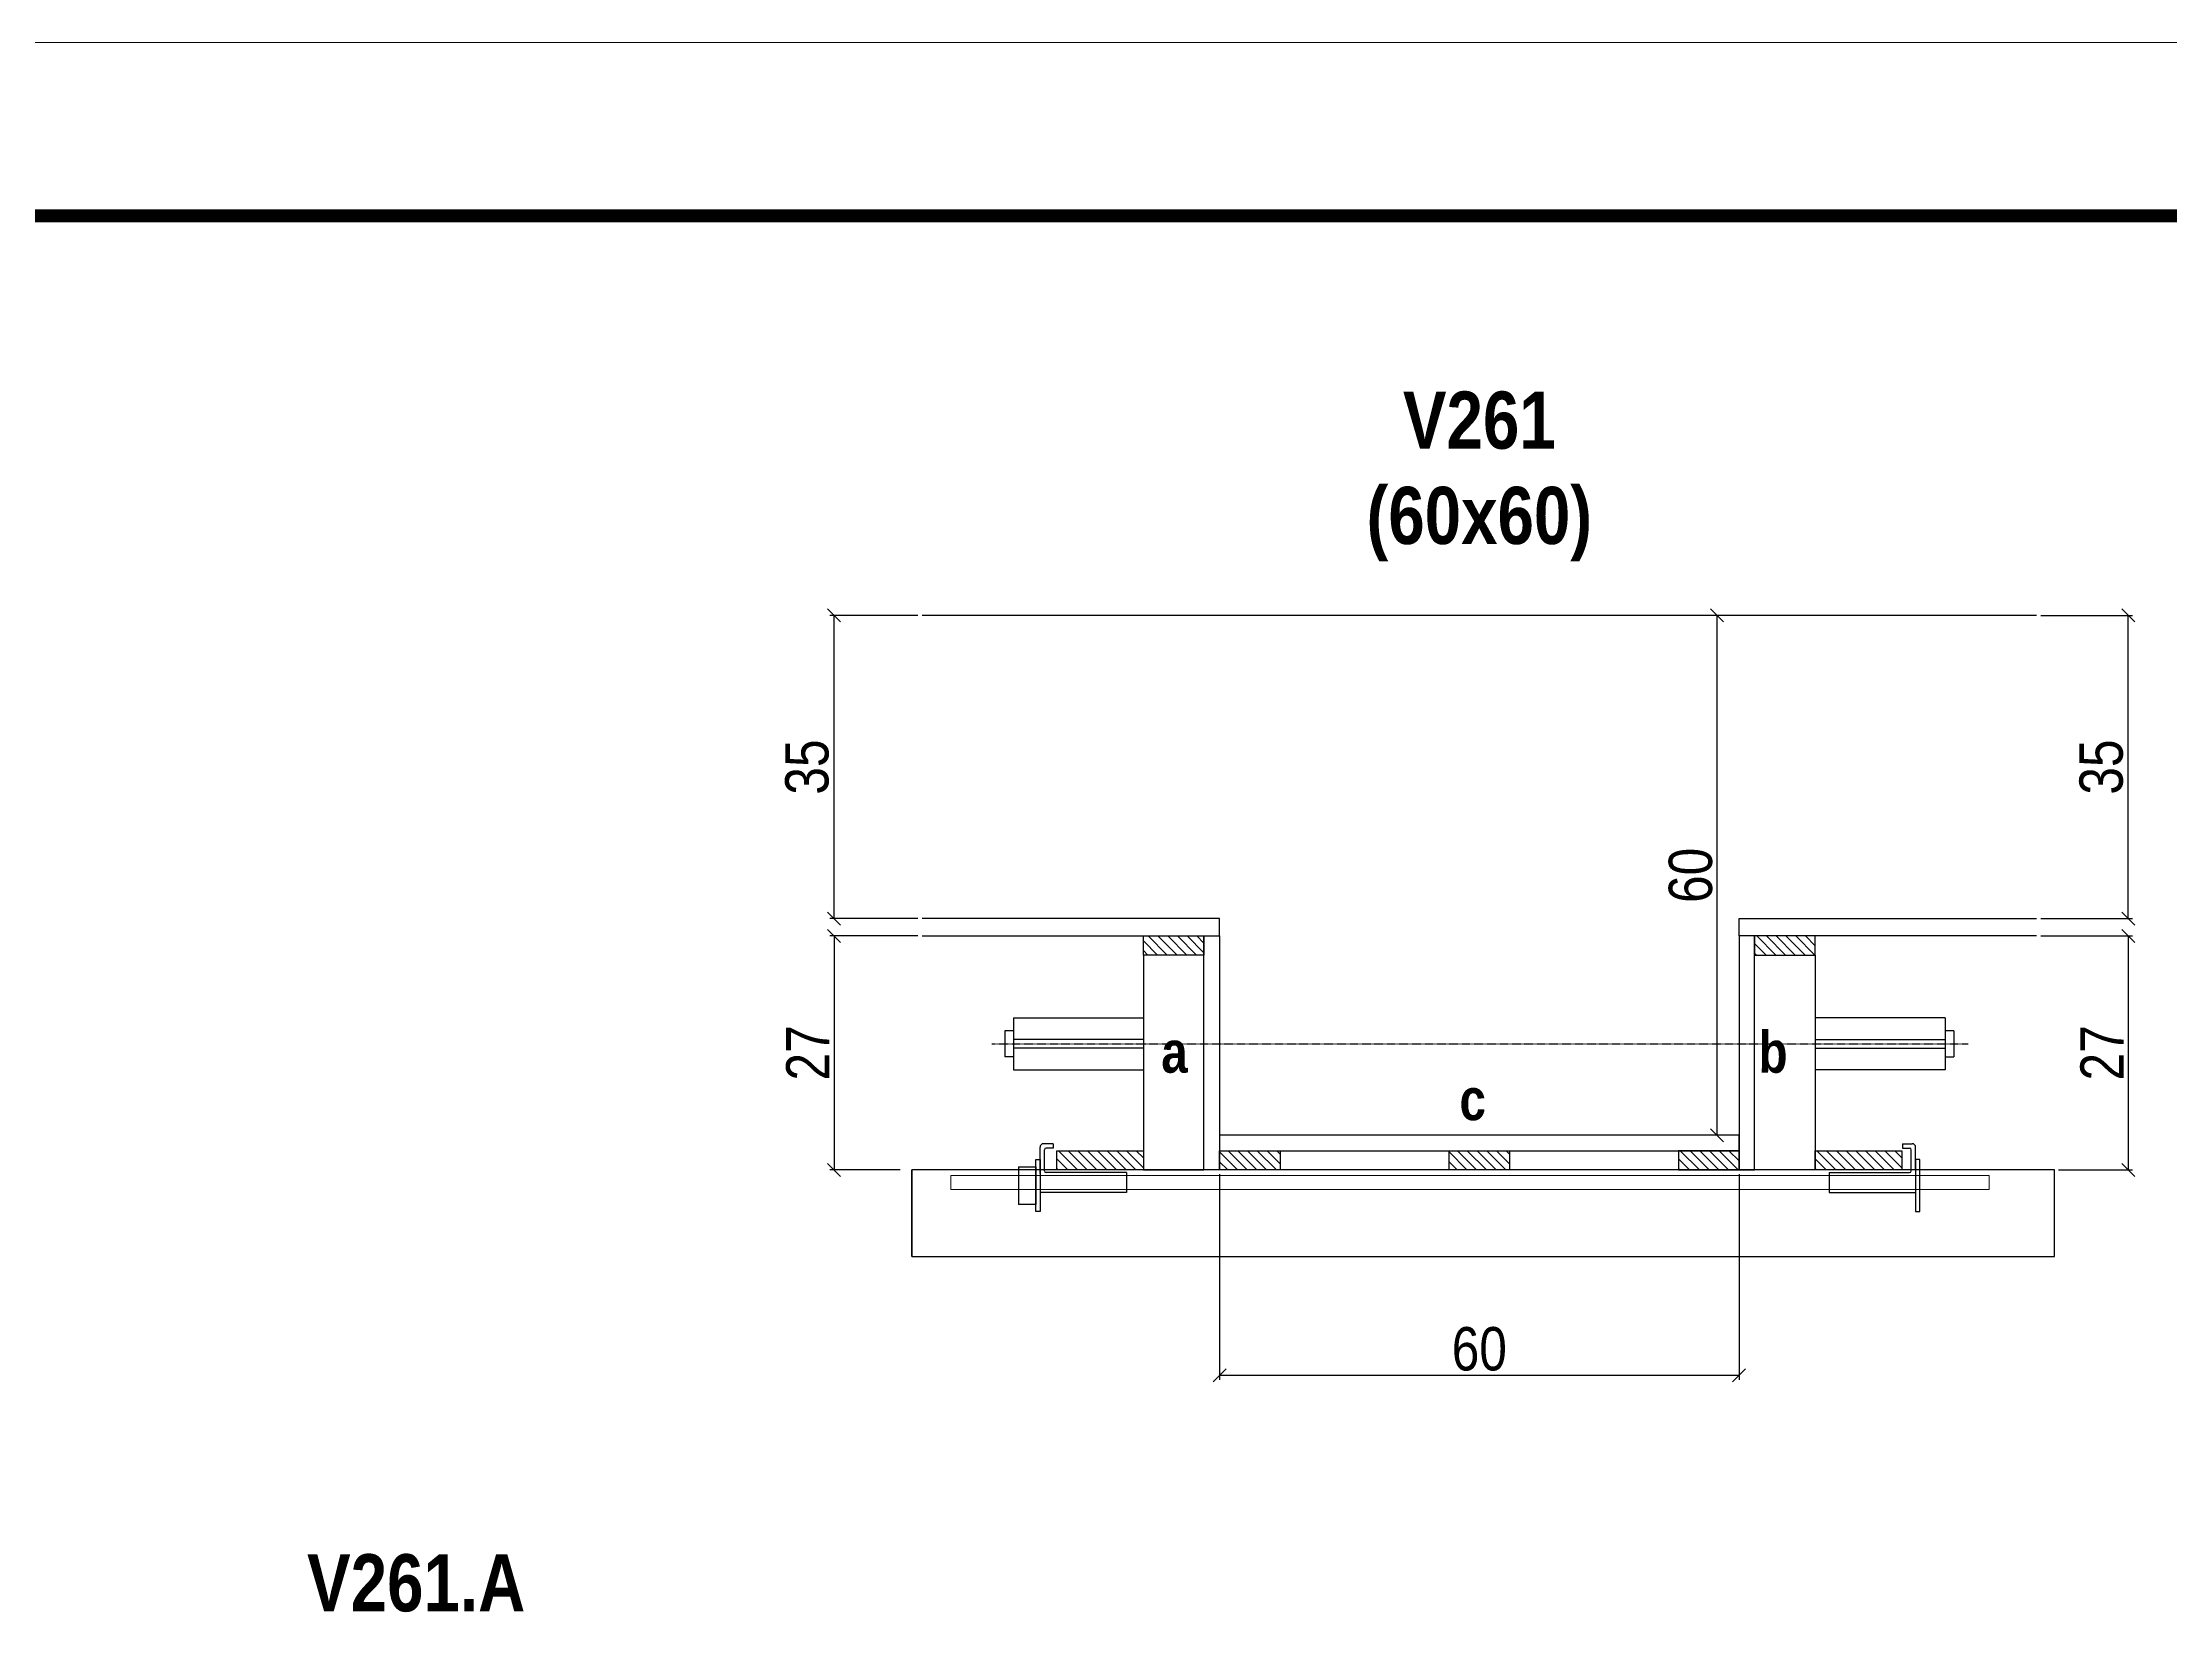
# Model space of a CAD drawing. Extents: x 3309 to 9590, y -2522 to 15424.
# Drawn here: x 3994 to 4485.4, y 7350.3 to 7716.4 of the extents above; entities that cross this region are included whole.
import ezdxf

# ---------------------------------------------------------------- set-up
doc = ezdxf.new("R2010")
doc.units = 0
doc.linetypes.add('DASHED', pattern=[0.75, 0.5, -0.25])
doc.linetypes.add('HIDDEN', pattern=[0.375, 0.25, -0.125])
for name, color, linetype in [('barrote', 251, 'Continuous'), ('COTA', 241, 'Continuous'), ('detalhes', 4, 'Continuous'), ('NOMENCLATURA', 7, 'Continuous'), ('Painéis', 200, 'Continuous'), ('presilha', 1, 'Continuous'), ('SARR_2.2x10', 60, 'Continuous'), ('SARR_2.2x7', 40, 'Continuous'), ('SARR_3.5x7', 81, 'Continuous'), ('TENSOR', 3, 'Continuous')]:
    doc.layers.add(name, color=color, linetype=linetype)
for name, color, linetype, lineweight in [('CONCRETO', 251, 'Continuous', 25), ('Folhas', 255, 'Continuous', 9), ('SARRAFO DE PRESSAO', 251, 'DASHED', 9), ('SCO-___-LAJ', 2, 'Continuous', 0)]:
    doc.layers.add(name, color=color, linetype=linetype, lineweight=lineweight)
doc.styles.add('COTA TECNICA 2X', font='techl___.ttf', dxfattribs={"height": 10})
doc.styles.add('TECNICA', font='techb___.ttf', dxfattribs={"height": 10})
doc.dimstyles.new('SECAO', dxfattribs={"dimscale": 0.333333, "dimtxt": 5, "dimasz": 9, "dimexe": 3, "dimexo": 3, "dimgap": 3, "dimtad": 1, "dimdec": 1, "dimlfac": 0.5, "dimzin": 12, "dimdsep": 46, "dimtxsty": 'COTA TECNICA 2X', "dimblk1": 'OBLIQUE', "dimblk2": 'OBLIQUE', "dimsah": 1, "dimcen": 0.9, "dimclrd": 4, "dimclre": 4, "dimclrt": 240, "dimadec": 1, "dimazin": 3, "dimtfac": 1, "dimtdec": 1, "dimtmove": 0, "dimatfit": 3, "dimfxl": 1, "dimtolj": 1, "dimtzin": 12, "dimarcsym": 0})

# ---------------------------------------------------------------- blocks, each defined once
blk = doc.blocks.new('9999999999')
at = {"layer": 'Folhas'}
blk.add_lwpolyline([(98138.98, 34190.21), (99623.98, 34190.21), (99623.98, 35240.21), (98138.98, 35240.21)], close=True, dxfattribs=at)
at = {"layer": 'Folhas', "color": 30, "const_width": 3}
blk.add_lwpolyline([(98213.98, 34230.21), (99583.98, 34230.21), (99583.98, 35200.21), (98213.98, 35200.21)], close=True, dxfattribs=at)
blk = doc.blocks.new('_Oblique')
at = {"color": 0, "linetype": 'ByBlock', "lineweight": -2}
blk.add_line((-0.5, -0.5), (0.5, 0.5), dxfattribs=at)
blk = doc.blocks.new('*D783')
at = {"layer": 'COTA', "color": 4, "lineweight": -2, "transparency": 16777216}
for p, q in [((4265.94, 7455.14), (4265.94, 7407.67)), ((4385.94, 7455.14), (4385.94, 7407.67)), ((4385.94, 7408.67), (4265.94, 7408.67))]:
    blk.add_line(p, q, dxfattribs=at)
at = {"layer": 'Defpoints', "color": 0, "transparency": 16777216}
for p in [(4265.94, 7456.14), (4385.94, 7456.14), (4265.94, 7408.67)]:
    blk.add_point(p, dxfattribs=at)
at = {"layer": 'COTA', "color": 4, "lineweight": -2, "transparency": 16777216, "xscale": 3, "yscale": 3, "zscale": 3, "rotation": 180}
blk.add_blockref('_Oblique', (4265.94, 7408.67), dxfattribs=at)
at = {"layer": 'COTA', "color": 4, "lineweight": -2, "transparency": 16777216, "xscale": 3, "yscale": 3, "zscale": 3}
blk.add_blockref('_Oblique', (4385.94, 7408.67), dxfattribs=at)
at = {"layer": 'COTA', "color": 240, "transparency": 16777216, "insert": (4325.94, 7414.77), "char_height": 10, "attachment_point": 5, "style": 'COTA TECNICA 2X'}
blk.add_mtext('\\A1;60', dxfattribs=at)
blk = doc.blocks.new('PRESILHA METÁLICA 1')
at = {"layer": 'presilha'}
for p, q in [((6, 15.5), (7.5, 15.5)), ((6, -2.5), (6, 15.5)), ((7.5, 10.64), (7.5, 19.86)), ((7.5, 15.5), (7.5, -2.5)), ((12, 21), (8.64, 21)), ((9, 11.57), (9, 18.93)), ((12, 19.5), (9.57, 19.5)), ((12, 21), (12, 19.5)), ((0, 13), (6, 13)), ((0, 13), (0, 0)), ((6, 13), (6, 0)), ((37.5, 11), (9.57, 11)), ((37.5, 11), (37.5, 4.1)), ((6, 0), (0, 0)), ((37.5, 4.1), (7.5, 4.1)), ((7.5, -2.5), (6, -2.5))]:
    blk.add_line(p, q, dxfattribs=at)
for centre, radius, start, end in [((8.64, 19.86), 1.14, 90, 180), ((9.57, 18.93), 0.57, 90, 180), ((9.57, 11.57), 0.57, 180, 270)]:
    blk.add_arc(centre, radius, start, end, dxfattribs=at)
blk = doc.blocks.new('PRESILHA METÁLICA 2')
at = {"layer": 'presilha'}
for p, q in [((-5.25, 23.5), (-5.25, 22)), ((-5.25, 23.5), (-1.89, 23.5)), ((-0.75, 14.64), (-0.75, 22.36)), ((-5.25, 22), (-2.82, 22)), ((-2.25, 14.07), (-2.25, 21.43)), ((0.75, 18), (-0.75, 18)), ((-0.75, 18), (-0.75, 0)), ((0.75, 0), (0.75, 18)), ((-30.75, 13.5), (-30.75, 6.6)), ((-30.75, 13.5), (-2.82, 13.5)), ((-30.75, 6.6), (-0.75, 6.6)), ((-0.75, 0), (0.75, 0))]:
    blk.add_line(p, q, dxfattribs=at)
for centre, radius, start, end in [((-1.89, 22.36), 1.14, 0, 90), ((-2.82, 21.43), 0.57, 0, 90), ((-2.82, 14.07), 0.57, 270, 0)]:
    blk.add_arc(centre, radius, start, end, dxfattribs=at)
blk = doc.blocks.new('*D784')
at = {"layer": 'COTA', "color": 4, "lineweight": -2, "transparency": 16777216}
for p, q in [((4196.24, 7510.14), (4175.89, 7510.14)), ((4176.89, 7510.14), (4176.89, 7456.14)), ((4192.13, 7456.14), (4175.89, 7456.14))]:
    blk.add_line(p, q, dxfattribs=at)
at = {"layer": 'Defpoints', "color": 0, "transparency": 16777216}
for p in [(4197.24, 7510.14), (4176.89, 7456.14), (4193.13, 7456.14)]:
    blk.add_point(p, dxfattribs=at)
at = {"layer": 'COTA', "color": 4, "lineweight": -2, "transparency": 16777216, "xscale": 3, "yscale": 3, "zscale": 3}
for p, rotation in [((4176.89, 7510.14), 90), ((4176.89, 7456.14), 270)]:
    blk.add_blockref('_Oblique', p, dxfattribs=dict(at, rotation=rotation))
at = {"layer": 'COTA', "color": 240, "transparency": 16777216, "insert": (4170.82, 7483.14), "char_height": 10, "attachment_point": 5, "rotation": 90, "style": 'COTA TECNICA 2X'}
blk.add_mtext('\\A1;27', dxfattribs=at)
blk = doc.blocks.new('*D785')
at = {"layer": 'COTA', "color": 4, "lineweight": -2, "transparency": 16777216}
for p, q in [((4455.64, 7510.14), (4476.86, 7510.14)), ((4475.86, 7510.14), (4475.86, 7456.14)), ((4459.75, 7456.14), (4476.86, 7456.14))]:
    blk.add_line(p, q, dxfattribs=at)
at = {"layer": 'Defpoints', "color": 0, "transparency": 16777216}
for p in [(4454.64, 7510.14), (4458.75, 7456.14), (4475.86, 7456.14)]:
    blk.add_point(p, dxfattribs=at)
at = {"layer": 'COTA', "color": 4, "lineweight": -2, "transparency": 16777216, "xscale": 3, "yscale": 3, "zscale": 3}
for p, rotation in [((4475.86, 7510.14), 90), ((4475.86, 7456.14), 270)]:
    blk.add_blockref('_Oblique', p, dxfattribs=dict(at, rotation=rotation))
at = {"layer": 'COTA', "color": 240, "transparency": 16777216, "insert": (4469.79, 7483.14), "char_height": 10, "attachment_point": 5, "rotation": 90, "style": 'COTA TECNICA 2X'}
blk.add_mtext('\\A1;27', dxfattribs=at)
blk = doc.blocks.new('*D786')
at = {"layer": 'COTA', "color": 4, "lineweight": -2, "transparency": 16777216}
for p, q in [((4384.94, 7584.14), (4379.87, 7584.14)), ((4380.87, 7464.14), (4380.87, 7584.14)), ((4384.94, 7464.14), (4379.87, 7464.14))]:
    blk.add_line(p, q, dxfattribs=at)
at = {"layer": 'Defpoints', "color": 0, "transparency": 16777216}
for p in [(4380.87, 7584.14), (4385.94, 7584.14), (4385.94, 7464.14)]:
    blk.add_point(p, dxfattribs=at)
at = {"layer": 'COTA', "color": 4, "lineweight": -2, "transparency": 16777216, "xscale": 3, "yscale": 3, "zscale": 3}
for p, rotation in [((4380.87, 7584.14), 90), ((4380.87, 7464.14), 270)]:
    blk.add_blockref('_Oblique', p, dxfattribs=dict(at, rotation=rotation))
at = {"layer": 'COTA', "color": 240, "transparency": 16777216, "insert": (4374.77, 7524.14), "char_height": 10, "attachment_point": 5, "rotation": 90, "style": 'COTA TECNICA 2X'}
blk.add_mtext('\\A1;60', dxfattribs=at)
blk = doc.blocks.new('*D787')
at = {"layer": 'COTA', "color": 4, "lineweight": -2, "transparency": 16777216}
for p, q in [((4455.64, 7584.14), (4476.86, 7584.14)), ((4475.86, 7514.14), (4475.86, 7584.14)), ((4455.64, 7514.14), (4476.86, 7514.14))]:
    blk.add_line(p, q, dxfattribs=at)
at = {"layer": 'Defpoints', "color": 0, "transparency": 16777216}
for p in [(4454.64, 7584.14), (4475.86, 7584.14), (4454.64, 7514.14)]:
    blk.add_point(p, dxfattribs=at)
at = {"layer": 'COTA', "color": 4, "lineweight": -2, "transparency": 16777216, "xscale": 3, "yscale": 3, "zscale": 3}
for p, rotation in [((4475.86, 7584.14), 90), ((4475.86, 7514.14), 270)]:
    blk.add_blockref('_Oblique', p, dxfattribs=dict(at, rotation=rotation))
at = {"layer": 'COTA', "color": 240, "transparency": 16777216, "insert": (4469.64, 7549.14), "char_height": 10, "attachment_point": 5, "rotation": 90, "style": 'COTA TECNICA 2X'}
blk.add_mtext('\\A1;35', dxfattribs=at)
blk = doc.blocks.new('*D788')
at = {"layer": 'COTA', "color": 4, "lineweight": -2, "transparency": 16777216}
for p, q in [((4196.24, 7584.14), (4175.89, 7584.14)), ((4176.89, 7514.14), (4176.89, 7584.14)), ((4196.24, 7514.14), (4175.89, 7514.14))]:
    blk.add_line(p, q, dxfattribs=at)
at = {"layer": 'Defpoints', "color": 0, "transparency": 16777216}
for p in [(4176.89, 7584.14), (4197.24, 7584.14), (4197.24, 7514.14)]:
    blk.add_point(p, dxfattribs=at)
at = {"layer": 'COTA', "color": 4, "lineweight": -2, "transparency": 16777216, "xscale": 3, "yscale": 3, "zscale": 3}
for p, rotation in [((4176.89, 7584.14), 90), ((4176.89, 7514.14), 270)]:
    blk.add_blockref('_Oblique', p, dxfattribs=dict(at, rotation=rotation))
at = {"layer": 'COTA', "color": 240, "transparency": 16777216, "insert": (4170.67, 7549.14), "char_height": 10, "attachment_point": 5, "rotation": 90, "style": 'COTA TECNICA 2X'}
blk.add_mtext('\\A1;35', dxfattribs=at)

msp = doc.modelspace()

# ---------------------------------------------------------------- hatches: boundary and pattern name
at = {"layer": 'SARR_2.2x10'}
h = msp.add_hatch(dxfattribs=at)
h.set_pattern_fill('ANSI31', color=256, scale=0.5, angle=90)
h.set_pattern_definition([(135, (37421.8796, -116056.026), (-1.122532015, -1.122532015), [])])
h.paths.add_polyline_path([(4228.34, 7460.54), (4228.34, 7456.14), (4248.34, 7456.14), (4248.34, 7460.54)])
h = msp.add_hatch(dxfattribs=at)
h.set_pattern_fill('ANSI31', color=256, scale=0.5, angle=90)
h.set_pattern_definition([(135, (37597.0796, -116056.026), (-1.122532015, -1.122532015), [])])
h.paths.add_polyline_path([(4403.54, 7460.54), (4403.54, 7456.14), (4423.54, 7456.14), (4423.54, 7460.54)])
at = {"layer": 'SARR_2.2x7'}
h = msp.add_hatch(dxfattribs=at)
h.set_pattern_fill('ANSI31', color=256, scale=0.5, angle=90)
h.set_pattern_definition([(135, (37435.8796, -116006.426), (-1.122532015, -1.122532015), [])])
h.paths.add_polyline_path([(4262.34, 7510.14), (4262.34, 7505.74), (4248.34, 7505.74), (4248.34, 7510.14)])
h = msp.add_hatch(dxfattribs=at)
h.set_pattern_fill('ANSI31', color=256, scale=0.5, angle=90)
h.set_pattern_definition([(135, (37497.8796, -116006.426), (-1.122532015, -1.122532015), [])])
h.paths.add_polyline_path([(4389.54, 7510.14), (4389.54, 7505.74), (4403.54, 7505.74), (4403.54, 7510.14)])
h = msp.add_hatch(dxfattribs=at)
h.set_pattern_fill('ANSI31', color=256, scale=0.5, angle=90)
h.set_pattern_definition([(135, (37501.4796, -116056.026), (-1.122532015, -1.122532015), [])])
h.paths.add_polyline_path([(4279.94, 7456.14), (4279.94, 7460.54), (4265.94, 7460.54), (4265.94, 7456.14)])
h = msp.add_hatch(dxfattribs=at)
h.set_pattern_fill('ANSI31', color=256, scale=0.5, angle=90)
h.set_pattern_definition([(135, (37554.4796, -116056.026), (-1.122532015, -1.122532015), [])])
h.paths.add_polyline_path([(4332.94, 7456.14), (4332.94, 7460.54), (4318.94, 7460.54), (4318.94, 7456.14)])
h = msp.add_hatch(dxfattribs=at)
h.set_pattern_fill('ANSI31', color=256, scale=0.5, angle=90)
h.set_pattern_definition([(135, (37583.4796, -116056.026), (-1.122532015, -1.122532015), [])])
h.paths.add_polyline_path([(4371.94, 7460.54), (4371.94, 7456.14), (4385.94, 7456.14), (4385.94, 7460.54)])

# ---------------------------------------------------------------- linework, layer by layer
at = {"ltscale": 3}
for p, q in [((4216.34, 7488.22), (4216.34, 7482.22)), ((4218.34, 7488.22), (4216.34, 7488.22)), ((4218.34, 7491.22), (4218.34, 7479.22)), ((4218.34, 7491.22), (4248.34, 7491.22)), ((4433.54, 7491.22), (4403.54, 7491.22)), ((4433.54, 7491.22), (4433.54, 7479.22)), ((4435.54, 7488.22), (4433.54, 7488.22)), ((4435.54, 7488.22), (4435.54, 7482.22)), ((4248.34, 7486.22), (4218.34, 7486.22)), ((4248.34, 7484.22), (4218.34, 7484.22)), ((4403.54, 7486.22), (4433.54, 7486.22)), ((4403.54, 7484.22), (4433.54, 7484.22)), ((4218.34, 7482.22), (4216.34, 7482.22)), ((4218.34, 7479.22), (4248.34, 7479.22)), ((4433.54, 7479.22), (4403.54, 7479.22)), ((4433.54, 7482.22), (4435.54, 7482.22))]:
    msp.add_line(p, q, dxfattribs=at)
at = {"layer": 'barrote'}
msp.add_lwpolyline([(4194.89, 7436.14), (4458.8, 7436.14), (4458.8, 7456.14), (4194.89, 7456.14)], close=True, dxfattribs=at)
at = {"layer": 'CONCRETO', "linetype": 'Continuous'}
msp.add_line((4454.64, 7584.14), (4197.24, 7584.14), dxfattribs=at)
at = {"layer": 'detalhes', "color": 250}
msp.add_line((4194.89, 7436.14), (4194.89, 7456.14), dxfattribs=at)
at = {"layer": 'Painéis', "linetype": 'Continuous', "elevation": 0}
for points in [[(4197.24, 7510.14), (4265.94, 7510.14), (4265.94, 7514.14), (4197.24, 7514.14)], [(4454.64, 7510.14), (4385.94, 7510.14), (4385.94, 7514.14), (4454.64, 7514.14)]]:
    msp.add_lwpolyline(points, dxfattribs=at)
at = {"layer": 'Painéis', "linetype": 'Continuous'}
for points in [[(4262.34, 7456.14), (4262.34, 7510.14), (4265.94, 7510.14), (4265.94, 7456.14)], [(4389.54, 7456.14), (4389.54, 7510.14), (4385.94, 7510.14), (4385.94, 7456.14)], [(4385.94, 7464.14), (4265.94, 7464.14), (4265.94, 7460.54), (4385.94, 7460.54)]]:
    msp.add_lwpolyline(points, close=True, dxfattribs=at)
at = {"layer": 'SARR_2.2x10'}
for points in [[(4228.34, 7460.54), (4248.34, 7460.54), (4248.34, 7456.14), (4228.34, 7456.14)], [(4403.54, 7460.54), (4423.54, 7460.54), (4423.54, 7456.14), (4403.54, 7456.14)]]:
    msp.add_lwpolyline(points, close=True, dxfattribs=at)
at = {"layer": 'SARR_2.2x7', "elevation": 0}
for points in [[(4248.34, 7510.14), (4262.34, 7510.14), (4262.34, 7505.74), (4248.34, 7505.74)], [(4403.54, 7510.14), (4389.54, 7510.14), (4389.54, 7505.74), (4403.54, 7505.74)]]:
    msp.add_lwpolyline(points, close=True, dxfattribs=at)
at = {"layer": 'SARR_2.2x7'}
for points in [[(4265.94, 7460.54), (4279.94, 7460.54), (4279.94, 7456.14), (4265.94, 7456.14)], [(4318.94, 7460.54), (4332.94, 7460.54), (4332.94, 7456.14), (4318.94, 7456.14)], [(4385.94, 7460.54), (4371.94, 7460.54), (4371.94, 7456.14), (4385.94, 7456.14)]]:
    msp.add_lwpolyline(points, close=True, dxfattribs=at)
at = {"layer": 'SARR_3.5x7'}
for points in [[(4262.34, 7505.74), (4248.34, 7505.74), (4248.34, 7456.14), (4262.34, 7456.14)], [(4389.54, 7505.74), (4403.54, 7505.74), (4403.54, 7456.14), (4389.54, 7456.14)]]:
    msp.add_lwpolyline(points, close=True, dxfattribs=at)
at = {"layer": 'SCO-___-LAJ', "color": 1}
msp.add_lwpolyline([(4203.89, 7454.81), (4443.72, 7454.81), (4443.72, 7451.61), (4203.89, 7451.61)], close=True, dxfattribs=at)
at = {"layer": 'TENSOR', "linetype": 'HIDDEN', "ltscale": 0.5}
msp.add_line((4213.34, 7485.22), (4438.84, 7485.22), dxfattribs=at)

# ---------------------------------------------------------------- block references
at = {"layer": 'presilha', "xscale": 0.6666666666666666, "yscale": 0.6666666666666666, "zscale": 0.6666666666666666}
for name, p in [('PRESILHA METÁLICA 1', (4219.47, 7448.18)), ('PRESILHA METÁLICA 2', (4427.22, 7446.51))]:
    msp.add_blockref(name, p, dxfattribs=at)
at = {"layer": 'SARRAFO DE PRESSAO', "color": 6, "linetype": 'ByBlock'}
msp.add_blockref('9999999999', (-94829.61, -27523.8), dxfattribs=at)

# ---------------------------------------------------------------- texts
at = {"layer": 'detalhes', "style": 'TECNICA'}
for s, p in [('b', (4390.44, 7478.57)), ('a', (4252.47, 7478.58)), ('c', (4321.35, 7467.62))]:
    msp.add_text(s, height=9.6, dxfattribs=at).set_placement(p)
at = {"layer": 'NOMENCLATURA', "style": 'TECNICA'}
msp.add_text('V261.A', height=13.2, dxfattribs=at).set_placement((4055.14, 7354.21))
at = {"layer": 'NOMENCLATURA', "insert": (4325.94, 7635.84), "char_height": 13.2, "attachment_point": 2, "style": 'TECNICA'}
msp.add_mtext_dynamic_manual_height_columns('V261\\P(60x60)', width=300.2766, gutter_width=1, heights=[0], dxfattribs=at)

# ---------------------------------------------------------------- dimensions: what is measured, and where the dimension line sits
at = {"layer": 'COTA'}
for base, p1, p2, picture, middle in [((4176.89, 7584.14), (4197.24, 7514.14), (4197.24, 7584.14), '*D788', (4170.67, 7549.14)), ((4380.87, 7584.14), (4385.94, 7464.14), (4385.94, 7584.14), '*D786', (4374.77, 7524.14)), ((4475.86, 7584.14), (4454.64, 7514.14), (4454.64, 7584.14), '*D787', (4469.64, 7549.14)), ((4176.89, 7456.14, 0), (4197.24, 7510.14), (4193.13, 7456.14, 0), '*D784', (4170.82, 7483.14, 0)), ((4475.86, 7456.14, 0), (4454.64, 7510.14), (4458.75, 7456.14, 0), '*D785', (4469.79, 7483.14, 0))]:
    dim = msp.add_linear_dim(base=base, p1=p1, p2=p2, angle=90, dimstyle='SECAO', dxfattribs=at)
    dim.commit()
    dim.dimension.update_dxf_attribs({"geometry": picture, "text_midpoint": middle})
dim = msp.add_linear_dim(base=(4265.94, 7408.67), p1=(4385.94, 7456.14), p2=(4265.94, 7456.14), angle=180, dimstyle='SECAO', dxfattribs=at)
dim.commit()
dim.dimension.update_dxf_attribs({"geometry": '*D783', "text_midpoint": (4325.94, 7408.67), "dimtype": 160})

doc.saveas('drawing.dxf')
